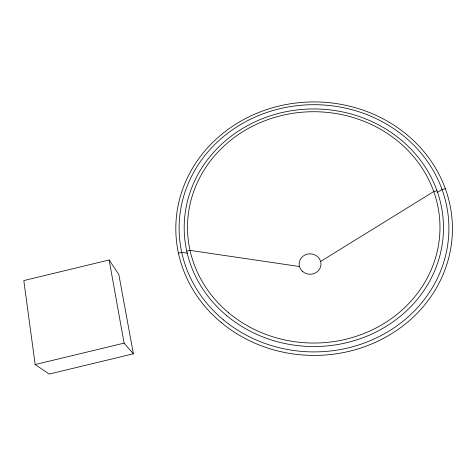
<?xml version="1.0" encoding="UTF-8"?>
<svg xmlns="http://www.w3.org/2000/svg" width="476" height="476" viewBox="0 0 476 476"><rect width="100%" height="100%" fill="white"/><g stroke="black" fill="none" stroke-linecap="round" stroke-linejoin="round"><path stroke-width="0.71" d="M320.616 261.437L433.737 191.566L437.022 190.775M437.027 192.655L442.079 189.555L445.363 188.758M109.135 259.979L23.8 280.578L35.17 364.539L49.177 374.065L133.381 353.799L118.833 274.491L109.135 259.979L124.093 343.131L133.381 353.799M178.446 253.172L181.719 252.381L187.574 253.226M186.753 251.167L190.025 250.382L299.493 266.53M35.17 364.539L124.093 343.131M302.337 271.207A10.924 10.198 1.9 0 0 320.616 266.727A10.924 10.198 1.9 0 0 307.252 254.166A10.924 10.198 1.9 0 0 302.337 271.207M228.688 312.827A126.235 115.656 0.1 0 0 437.045 252.191A126.235 115.656 0.1 0 0 275.467 117.161A126.235 115.656 0.1 0 0 228.688 312.827M226.63 315.6A129.645 118.792 0.2 0 0 440.52 253.053A129.645 118.792 0.2 0 0 274.366 114.573A129.645 118.792 0.2 0 0 226.63 315.6M223.488 319.896A134.892 123.611 0.2 0 0 445.881 254.392A134.892 123.611 0.2 0 0 272.665 110.616A134.892 123.611 0.2 0 0 223.488 319.896M221.453 322.71A138.302 126.747 0.2 0 0 449.368 255.261A138.302 126.747 0.2 0 0 271.552 108.052A138.302 126.747 0.2 0 0 221.453 322.71"/></g></svg>
